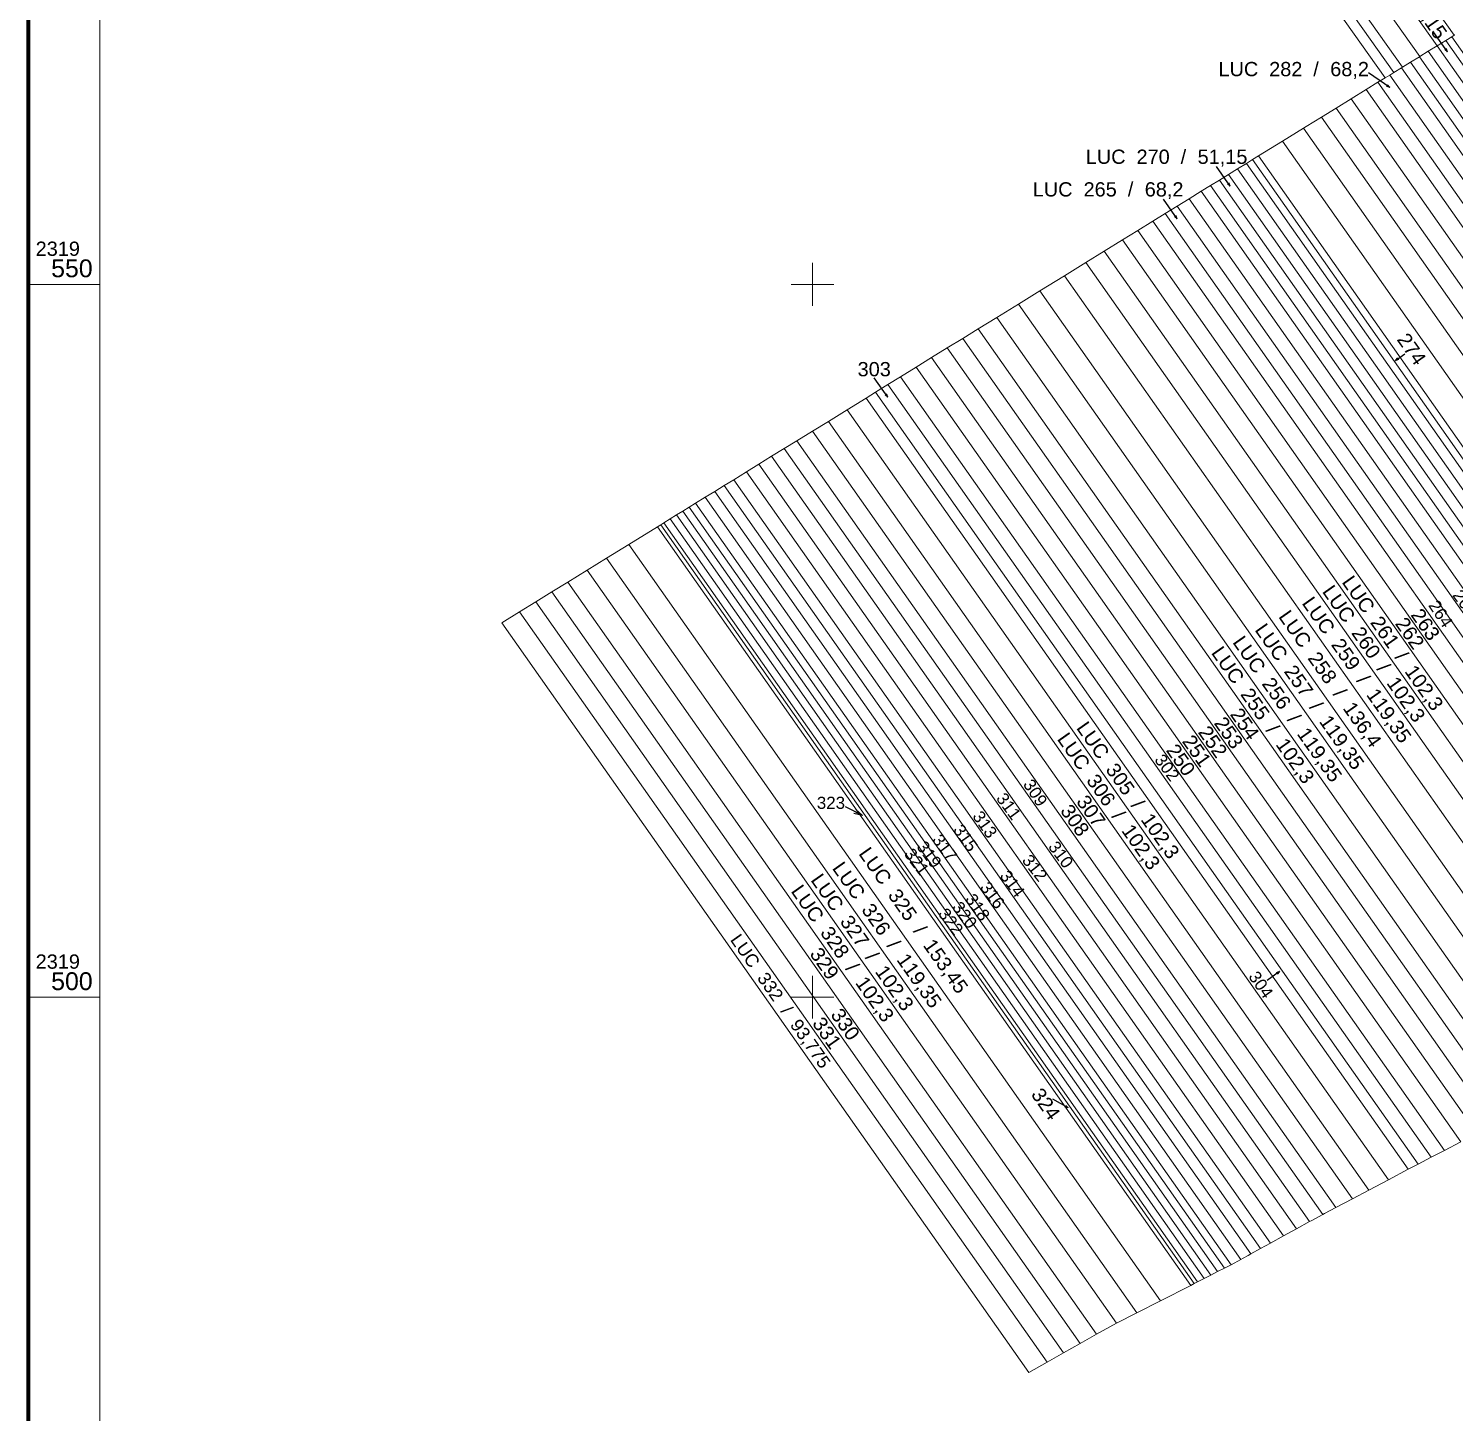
# Model space of a CAD drawing. Header units: metres. Extents: x 591680 to 592121, y 2319362 to 2319832.
# Drawn here: x 591695 to 591795, y 2319470.9 to 2319567.9 of the extents above; entities that cross this region are included whole.
import ezdxf
from ezdxf.enums import TextEntityAlignment as Align

# ---------------------------------------------------------------- set-up
doc = ezdxf.new("R2010")
doc.units = ezdxf.units.M
doc.header["$MEASUREMENT"] = 0
for name, color, linetype, lineweight in [('Level 10', 7, 'Continuous', 0), ('Level 13', 7, 'Continuous', 0), ('Level 2', 7, 'Continuous', 0), ('Level 4', 7, 'Continuous', 0), ('Level 6', 7, 'Continuous', 0), ('Level 63', 7, 'Continuous', 0)]:
    doc.layers.add(name, color=color, linetype=linetype, lineweight=lineweight)
doc.styles.get("Standard").update_dxf_attribs({"font": 'arial.ttf'})
doc.styles.add('Style-Arial', font='arial.ttf')
doc.dimstyles.get("Standard").update_dxf_attribs({"dimtxt": 0.18, "dimasz": 0.18, "dimexe": 0.18, "dimexo": 0.0625, "dimgap": 0.09, "dimtad": 0, "dimtih": 1, "dimtoh": 1, "dimdec": 4, "dimzin": 0, "dimdsep": 46, "dimtxsty": 'Standard', "dimcen": 0.09, "dimadec": 0, "dimazin": 0, "dimtfac": 1, "dimtdec": 4, "dimtofl": 0, "dimtmove": 0, "dimatfit": 3, "dimfxl": 1, "dimtolj": 1, "dimtzin": 0, "dimarcsym": 0})

# ---------------------------------------------------------------- blocks, each defined once
blk = doc.blocks.new('N_Th1_10')
at = {"layer": 'Level 13', "color": 3, "linetype": 'Continuous', "lineweight": 0}
blk.add_text('LUC', height=1, dxfattribs=at).set_placement((-1.93725, 0), align=Align.MIDDLE_RIGHT)
at = {"layer": 'Level 13', "color": 7, "linetype": 'Continuous', "lineweight": 0}
blk.add_text('/', height=1, dxfattribs=at).set_placement((1.93725, 0), align=Align.MIDDLE_LEFT)
at = {"layer": 'Level 2', "color": 1, "linetype": 'Continuous', "lineweight": 0}
blk.add_text('325', height=1, dxfattribs=at).set_placement((0, 0), align=Align.MIDDLE_CENTER)
at = {"layer": 'Level 4', "color": 1, "linetype": 'Continuous', "lineweight": 0}
blk.add_text('153,45', height=1, dxfattribs=at).set_placement((3.12605, 0), align=Align.MIDDLE_LEFT)
blk = doc.blocks.new('N_Th1_11')
at = {"layer": 'Level 13', "color": 3, "linetype": 'Continuous', "lineweight": 0}
blk.add_text('LUC', height=1, dxfattribs=at).set_placement((-1.9342, 0), align=Align.MIDDLE_RIGHT)
at = {"layer": 'Level 13', "color": 7, "linetype": 'Continuous', "lineweight": 0}
blk.add_text('/', height=1, dxfattribs=at).set_placement((1.9342, 0), align=Align.MIDDLE_LEFT)
at = {"layer": 'Level 2', "color": 1, "linetype": 'Continuous', "lineweight": 0}
blk.add_text('258', height=1, dxfattribs=at).set_placement((0, 0), align=Align.MIDDLE_CENTER)
at = {"layer": 'Level 4', "color": 1, "linetype": 'Continuous', "lineweight": 0}
blk.add_text('136,4', height=1, dxfattribs=at).set_placement((3.123, 0), align=Align.MIDDLE_LEFT)
blk = doc.blocks.new('N_Th1_23')
at = {"layer": 'Level 13', "color": 3, "linetype": 'Continuous', "lineweight": 0}
blk.add_text('LUC', height=1, dxfattribs=at).set_placement((-1.93345, 0), align=Align.MIDDLE_RIGHT)
at = {"layer": 'Level 13', "color": 7, "linetype": 'Continuous', "lineweight": 0}
blk.add_text('/', height=1, dxfattribs=at).set_placement((1.93345, 0), align=Align.MIDDLE_LEFT)
at = {"layer": 'Level 2', "color": 1, "linetype": 'Continuous', "lineweight": 0}
blk.add_text('326', height=1, dxfattribs=at).set_placement((0, 0), align=Align.MIDDLE_CENTER)
at = {"layer": 'Level 4', "color": 1, "linetype": 'Continuous', "lineweight": 0}
blk.add_text('119,35', height=1, dxfattribs=at).set_placement((3.12225, 0), align=Align.MIDDLE_LEFT)
blk = doc.blocks.new('N_Th1_25')
at = {"layer": 'Level 13', "color": 3, "linetype": 'Continuous', "lineweight": 0}
blk.add_text('LUC', height=1, dxfattribs=at).set_placement((-1.93345, 0), align=Align.MIDDLE_RIGHT)
at = {"layer": 'Level 13', "color": 7, "linetype": 'Continuous', "lineweight": 0}
blk.add_text('/', height=1, dxfattribs=at).set_placement((1.93345, 0), align=Align.MIDDLE_LEFT)
at = {"layer": 'Level 2', "color": 1, "linetype": 'Continuous', "lineweight": 0}
blk.add_text('256', height=1, dxfattribs=at).set_placement((0, 0), align=Align.MIDDLE_CENTER)
at = {"layer": 'Level 4', "color": 1, "linetype": 'Continuous', "lineweight": 0}
blk.add_text('119,35', height=1, dxfattribs=at).set_placement((3.12225, 0), align=Align.MIDDLE_LEFT)
blk = doc.blocks.new('N_Th1_26')
at = {"layer": 'Level 13', "color": 3, "linetype": 'Continuous', "lineweight": 0}
blk.add_text('LUC', height=1, dxfattribs=at).set_placement((-1.9342, 0), align=Align.MIDDLE_RIGHT)
at = {"layer": 'Level 13', "color": 7, "linetype": 'Continuous', "lineweight": 0}
blk.add_text('/', height=1, dxfattribs=at).set_placement((1.9342, 0), align=Align.MIDDLE_LEFT)
at = {"layer": 'Level 2', "color": 1, "linetype": 'Continuous', "lineweight": 0}
blk.add_text('259', height=1, dxfattribs=at).set_placement((0, 0), align=Align.MIDDLE_CENTER)
at = {"layer": 'Level 4', "color": 1, "linetype": 'Continuous', "lineweight": 0}
blk.add_text('119,35', height=1, dxfattribs=at).set_placement((3.123, 0), align=Align.MIDDLE_LEFT)
blk = doc.blocks.new('N_Th1_28')
at = {"layer": 'Level 13', "color": 3, "linetype": 'Continuous', "lineweight": 0}
blk.add_text('LUC', height=1, dxfattribs=at).set_placement((-1.9334, 0), align=Align.MIDDLE_RIGHT)
at = {"layer": 'Level 13', "color": 7, "linetype": 'Continuous', "lineweight": 0}
blk.add_text('/', height=1, dxfattribs=at).set_placement((1.9334, 0), align=Align.MIDDLE_LEFT)
at = {"layer": 'Level 2', "color": 1, "linetype": 'Continuous', "lineweight": 0}
blk.add_text('257', height=1, dxfattribs=at).set_placement((0, 0), align=Align.MIDDLE_CENTER)
at = {"layer": 'Level 4', "color": 1, "linetype": 'Continuous', "lineweight": 0}
blk.add_text('119,35', height=1, dxfattribs=at).set_placement((3.1223, 0), align=Align.MIDDLE_LEFT)
blk = doc.blocks.new('N_Th1_29')
at = {"layer": 'Level 13', "color": 3, "linetype": 'Continuous', "lineweight": 0}
blk.add_text('LUC', height=1, dxfattribs=at).set_placement((-1.83665, 0), align=Align.MIDDLE_RIGHT)
at = {"layer": 'Level 13', "color": 7, "linetype": 'Continuous', "lineweight": 0}
blk.add_text('/', height=1, dxfattribs=at).set_placement((1.83665, 0), align=Align.MIDDLE_LEFT)
at = {"layer": 'Level 2', "color": 1, "linetype": 'Continuous', "lineweight": 0}
blk.add_text('261', height=1, dxfattribs=at).set_placement((0, 0), align=Align.MIDDLE_CENTER)
at = {"layer": 'Level 4', "color": 1, "linetype": 'Continuous', "lineweight": 0}
blk.add_text('102,3', height=1, dxfattribs=at).set_placement((3.02555, 0), align=Align.MIDDLE_LEFT)
blk = doc.blocks.new('N_Th1_34')
at = {"layer": 'Level 13', "color": 3, "linetype": 'Continuous', "lineweight": 0}
blk.add_text('LUC', height=1, dxfattribs=at).set_placement((-1.93725, 0), align=Align.MIDDLE_RIGHT)
at = {"layer": 'Level 13', "color": 7, "linetype": 'Continuous', "lineweight": 0}
blk.add_text('/', height=1, dxfattribs=at).set_placement((1.93725, 0), align=Align.MIDDLE_LEFT)
at = {"layer": 'Level 2', "color": 1, "linetype": 'Continuous', "lineweight": 0}
blk.add_text('255', height=1, dxfattribs=at).set_placement((0, 0), align=Align.MIDDLE_CENTER)
at = {"layer": 'Level 4', "color": 1, "linetype": 'Continuous', "lineweight": 0}
blk.add_text('102,3', height=1, dxfattribs=at).set_placement((3.12605, 0), align=Align.MIDDLE_LEFT)
blk = doc.blocks.new('N_Th1_36')
at = {"layer": 'Level 13', "color": 3, "linetype": 'Continuous', "lineweight": 0}
blk.add_text('LUC', height=1, dxfattribs=at).set_placement((-1.9342, 0), align=Align.MIDDLE_RIGHT)
at = {"layer": 'Level 13', "color": 7, "linetype": 'Continuous', "lineweight": 0}
blk.add_text('/', height=1, dxfattribs=at).set_placement((1.9342, 0), align=Align.MIDDLE_LEFT)
at = {"layer": 'Level 2', "color": 1, "linetype": 'Continuous', "lineweight": 0}
blk.add_text('328', height=1, dxfattribs=at).set_placement((0, 0), align=Align.MIDDLE_CENTER)
at = {"layer": 'Level 4', "color": 1, "linetype": 'Continuous', "lineweight": 0}
blk.add_text('102,3', height=1, dxfattribs=at).set_placement((3.123, 0), align=Align.MIDDLE_LEFT)
blk = doc.blocks.new('N_Th1_38')
at = {"layer": 'Level 13', "color": 3, "linetype": 'Continuous', "lineweight": 0}
blk.add_text('LUC', height=1, dxfattribs=at).set_placement((-1.93725, 0), align=Align.MIDDLE_RIGHT)
at = {"layer": 'Level 13', "color": 7, "linetype": 'Continuous', "lineweight": 0}
blk.add_text('/', height=1, dxfattribs=at).set_placement((1.93725, 0), align=Align.MIDDLE_LEFT)
at = {"layer": 'Level 2', "color": 1, "linetype": 'Continuous', "lineweight": 0}
blk.add_text('305', height=1, dxfattribs=at).set_placement((0, 0), align=Align.MIDDLE_CENTER)
at = {"layer": 'Level 4', "color": 1, "linetype": 'Continuous', "lineweight": 0}
blk.add_text('102,3', height=1, dxfattribs=at).set_placement((3.12615, 0), align=Align.MIDDLE_LEFT)
blk = doc.blocks.new('N_Th1_43')
at = {"layer": 'Level 13', "color": 3, "linetype": 'Continuous', "lineweight": 0}
blk.add_text('LUC', height=1, dxfattribs=at).set_placement((-1.9315, 0), align=Align.MIDDLE_RIGHT)
at = {"layer": 'Level 13', "color": 7, "linetype": 'Continuous', "lineweight": 0}
blk.add_text('/', height=1, dxfattribs=at).set_placement((1.9315, 0), align=Align.MIDDLE_LEFT)
at = {"layer": 'Level 2', "color": 1, "linetype": 'Continuous', "lineweight": 0}
blk.add_text('260', height=1, dxfattribs=at).set_placement((0, 0), align=Align.MIDDLE_CENTER)
at = {"layer": 'Level 4', "color": 1, "linetype": 'Continuous', "lineweight": 0}
blk.add_text('102,3', height=1, dxfattribs=at).set_placement((3.1203, 0), align=Align.MIDDLE_LEFT)
blk = doc.blocks.new('N_Th1_45')
at = {"layer": 'Level 13', "color": 3, "linetype": 'Continuous', "lineweight": 0}
blk.add_text('LUC', height=1, dxfattribs=at).set_placement((-1.93345, 0), align=Align.MIDDLE_RIGHT)
at = {"layer": 'Level 13', "color": 7, "linetype": 'Continuous', "lineweight": 0}
blk.add_text('/', height=1, dxfattribs=at).set_placement((1.93345, 0), align=Align.MIDDLE_LEFT)
at = {"layer": 'Level 2', "color": 1, "linetype": 'Continuous', "lineweight": 0}
blk.add_text('306', height=1, dxfattribs=at).set_placement((0, 0), align=Align.MIDDLE_CENTER)
at = {"layer": 'Level 4', "color": 1, "linetype": 'Continuous', "lineweight": 0}
blk.add_text('102,3', height=1, dxfattribs=at).set_placement((3.12225, 0), align=Align.MIDDLE_LEFT)
blk = doc.blocks.new('N_Th1_46')
at = {"layer": 'Level 13', "color": 3, "linetype": 'Continuous', "lineweight": 0}
blk.add_text('LUC', height=1, dxfattribs=at).set_placement((-1.93345, 0), align=Align.MIDDLE_RIGHT)
at = {"layer": 'Level 13', "color": 7, "linetype": 'Continuous', "lineweight": 0}
blk.add_text('/', height=1, dxfattribs=at).set_placement((1.93345, 0), align=Align.MIDDLE_LEFT)
at = {"layer": 'Level 2', "color": 1, "linetype": 'Continuous', "lineweight": 0}
blk.add_text('327', height=1, dxfattribs=at).set_placement((0, 0), align=Align.MIDDLE_CENTER)
at = {"layer": 'Level 4', "color": 1, "linetype": 'Continuous', "lineweight": 0}
blk.add_text('102,3', height=1, dxfattribs=at).set_placement((3.12235, 0), align=Align.MIDDLE_LEFT)
blk = doc.blocks.new('N_TNho_1')
at = {"layer": 'Level 2', "color": 1, "linetype": 'Continuous', "lineweight": 0}
blk.add_text('331', height=1, dxfattribs=at).set_placement((0, 0), align=Align.MIDDLE_CENTER)
blk = doc.blocks.new('N_TNho_3')
at = {"layer": 'Level 2', "color": 1, "linetype": 'Continuous', "lineweight": 0}
blk.add_text('330', height=1, dxfattribs=at).set_placement((0, 0), align=Align.MIDDLE_CENTER)
blk = doc.blocks.new('N_TNho_5')
at = {"layer": 'Level 2', "color": 1, "linetype": 'Continuous', "lineweight": 0}
blk.add_text('329', height=1, dxfattribs=at).set_placement((0, 0), align=Align.MIDDLE_CENTER)
blk = doc.blocks.new('N_TNho_11')
at = {"layer": 'Level 2', "color": 1, "linetype": 'Continuous', "lineweight": 0}
blk.add_text('308', height=1, dxfattribs=at).set_placement((0, 0), align=Align.MIDDLE_CENTER)
blk = doc.blocks.new('N_TNho_13')
at = {"layer": 'Level 2', "color": 1, "linetype": 'Continuous', "lineweight": 0}
blk.add_text('263', height=1, dxfattribs=at).set_placement((0, 0), align=Align.MIDDLE_CENTER)
blk = doc.blocks.new('N_TNho_14')
at = {"layer": 'Level 2', "color": 1, "linetype": 'Continuous', "lineweight": 0}
blk.add_text('254', height=1, dxfattribs=at).set_placement((0, 0), align=Align.MIDDLE_CENTER)
blk = doc.blocks.new('N_TNho_17')
at = {"layer": 'Level 2', "color": 1, "linetype": 'Continuous', "lineweight": 0}
blk.add_text('307', height=1, dxfattribs=at).set_placement((0, 0), align=Align.MIDDLE_CENTER)
blk = doc.blocks.new('N_TNho_18')
at = {"layer": 'Level 2', "color": 1, "linetype": 'Continuous', "lineweight": 0}
blk.add_text('262', height=1, dxfattribs=at).set_placement((0, 0), align=Align.MIDDLE_CENTER)
blk = doc.blocks.new('N_TNho_19')
at = {"layer": 'Level 2', "color": 1, "linetype": 'Continuous', "lineweight": 0}
blk.add_text('253', height=1, dxfattribs=at).set_placement((0, 0), align=Align.MIDDLE_CENTER)
blk = doc.blocks.new('N_TNho_21')
at = {"layer": 'Level 2', "color": 1, "linetype": 'Continuous', "lineweight": 0}
blk.add_text('251', height=1, dxfattribs=at).set_placement((0, 0), align=Align.MIDDLE_CENTER)
blk = doc.blocks.new('N_TNho_23')
at = {"layer": 'Level 2', "color": 1, "linetype": 'Continuous', "lineweight": 0}
blk.add_text('250', height=1, dxfattribs=at).set_placement((0, 0), align=Align.MIDDLE_CENTER)
blk = doc.blocks.new('N_TNho_25')
at = {"layer": 'Level 2', "color": 1, "linetype": 'Continuous', "lineweight": 0}
blk.add_text('252', height=1, dxfattribs=at).set_placement((0, 0), align=Align.MIDDLE_CENTER)
blk = doc.blocks.new('TerminatorOpen_0.5')
at = {"color": 0, "linetype": 'ByBlock', "lineweight": -2}
for q in [(-1, 0.25), (-1, 0), (-1, -0.25)]:
    blk.add_line((0, 0), q, dxfattribs=at)
blk = doc.blocks.new('N_TNho_41')
at = {"layer": 'Level 2', "color": 2, "linetype": 'Continuous', "lineweight": 140}
blk.add_text('264', height=0.85, dxfattribs=at).set_placement((0, 0), align=Align.MIDDLE_CENTER)
blk = doc.blocks.new('N_TNho_43')
at = {"layer": 'Level 2', "color": 2, "linetype": 'Continuous', "lineweight": 140}
blk.add_text('266', height=0.85, dxfattribs=at).set_placement((0, 0), align=Align.MIDDLE_CENTER)
blk = doc.blocks.new('N_TNho_49')
at = {"layer": 'Level 2', "color": 1, "linetype": 'Continuous', "lineweight": 70}
blk.add_text('303', height=1, dxfattribs=at).set_placement((0, 0), align=Align.MIDDLE_CENTER)
blk = doc.blocks.new('N_TNho_51')
at = {"layer": 'Level 2', "color": 2, "linetype": 'Continuous', "lineweight": 140}
blk.add_text('302', height=0.85, dxfattribs=at).set_placement((0, 0), align=Align.MIDDLE_CENTER)
blk = doc.blocks.new('N_TNho_55')
at = {"layer": 'Level 2', "color": 2, "linetype": 'Continuous', "lineweight": 140}
blk.add_text('313', height=0.85, dxfattribs=at).set_placement((0, 0), align=Align.MIDDLE_CENTER)
blk = doc.blocks.new('N_TNho_57')
at = {"layer": 'Level 2', "color": 2, "linetype": 'Continuous', "lineweight": 140}
blk.add_text('312', height=0.85, dxfattribs=at).set_placement((0, 0), align=Align.MIDDLE_CENTER)
blk = doc.blocks.new('N_TNho_58')
at = {"layer": 'Level 2', "color": 2, "linetype": 'Continuous', "lineweight": 140}
blk.add_text('309', height=0.85, dxfattribs=at).set_placement((0, 0), align=Align.MIDDLE_CENTER)
blk = doc.blocks.new('N_TNho_60')
at = {"layer": 'Level 2', "color": 2, "linetype": 'Continuous', "lineweight": 140}
blk.add_text('311', height=0.85, dxfattribs=at).set_placement((0, 0), align=Align.MIDDLE_CENTER)
blk = doc.blocks.new('N_TNho_61')
at = {"layer": 'Level 2', "color": 2, "linetype": 'Continuous', "lineweight": 140}
blk.add_text('310', height=0.85, dxfattribs=at).set_placement((0, 0), align=Align.MIDDLE_CENTER)
blk = doc.blocks.new('N_Th1_59')
at = {"layer": 'Level 13', "color": 3, "linetype": 'Continuous', "lineweight": 0}
blk.add_text('LUC', height=1, dxfattribs=at).set_placement((-1.9281, 0), align=Align.MIDDLE_RIGHT)
at = {"layer": 'Level 13', "color": 7, "linetype": 'Continuous', "lineweight": 0}
blk.add_text('/', height=1, dxfattribs=at).set_placement((1.9281, 0), align=Align.MIDDLE_LEFT)
at = {"layer": 'Level 2', "color": 1, "linetype": 'Continuous', "lineweight": 70}
blk.add_text('282', height=1, dxfattribs=at).set_placement((0, 0), align=Align.MIDDLE_CENTER)
at = {"layer": 'Level 4', "color": 1, "linetype": 'Continuous', "lineweight": 0}
blk.add_text('68,2', height=1, dxfattribs=at).set_placement((3.1169, 0), align=Align.MIDDLE_LEFT)
blk = doc.blocks.new('N_TNho_69')
at = {"layer": 'Level 2', "color": 2, "linetype": 'Continuous', "lineweight": 140}
blk.add_text('314', height=0.85, dxfattribs=at).set_placement((0, 0), align=Align.MIDDLE_CENTER)
blk = doc.blocks.new('N_TNho_74')
at = {"layer": 'Level 2', "color": 2, "linetype": 'Continuous', "lineweight": 140}
blk.add_text('315', height=0.85, dxfattribs=at).set_placement((0, 0), align=Align.MIDDLE_CENTER)
blk = doc.blocks.new('N_TNho_75')
at = {"layer": 'Level 2', "color": 1, "linetype": 'Continuous', "lineweight": 106}
blk.add_text('304', height=0.85, dxfattribs=at).set_placement((0, 0), align=Align.MIDDLE_CENTER)
blk = doc.blocks.new('N_TNho_78')
at = {"layer": 'Level 2', "color": 2, "linetype": 'Continuous', "lineweight": 140}
blk.add_text('317', height=0.85, dxfattribs=at).set_placement((0, 0), align=Align.MIDDLE_CENTER)
blk = doc.blocks.new('N_TNho_79')
at = {"layer": 'Level 2', "color": 2, "linetype": 'Continuous', "lineweight": 140}
blk.add_text('316', height=0.85, dxfattribs=at).set_placement((0, 0), align=Align.MIDDLE_CENTER)
blk = doc.blocks.new('N_TNho_95')
at = {"layer": 'Level 2', "color": 2, "linetype": 'Continuous', "lineweight": 140}
blk.add_text('322', height=0.85, dxfattribs=at).set_placement((0, 0), align=Align.MIDDLE_CENTER)
blk = doc.blocks.new('N_TNho_102')
at = {"layer": 'Level 2', "color": 2, "linetype": 'Continuous', "lineweight": 140}
blk.add_text('318', height=0.85, dxfattribs=at).set_placement((0, 0), align=Align.MIDDLE_CENTER)
blk = doc.blocks.new('N_TNho_104')
at = {"layer": 'Level 2', "color": 2, "linetype": 'Continuous', "lineweight": 140}
blk.add_text('319', height=0.85, dxfattribs=at).set_placement((0, 0), align=Align.MIDDLE_CENTER)
blk = doc.blocks.new('N_TNho_105')
at = {"layer": 'Level 2', "color": 2, "linetype": 'Continuous', "lineweight": 140}
blk.add_text('320', height=0.85, dxfattribs=at).set_placement((0, 0), align=Align.MIDDLE_CENTER)
blk = doc.blocks.new('N_TNho_108')
at = {"layer": 'Level 2', "color": 2, "linetype": 'Continuous', "lineweight": 140}
blk.add_text('321', height=0.85, dxfattribs=at).set_placement((0, 0), align=Align.MIDDLE_CENTER)
blk = doc.blocks.new('N_TNho_111')
at = {"layer": 'Level 2', "color": 1, "linetype": 'Continuous', "lineweight": 106}
blk.add_text('274', height=1, dxfattribs=at).set_placement((0, 0), align=Align.MIDDLE_CENTER)
blk = doc.blocks.new('N_TNho_124')
at = {"layer": 'Level 2', "color": 2, "linetype": 'Continuous', "lineweight": 140}
blk.add_text('323', height=0.85, dxfattribs=at).set_placement((0, 0), align=Align.MIDDLE_CENTER)
blk = doc.blocks.new('N_TNho_125')
at = {"layer": 'Level 2', "color": 1, "linetype": 'Continuous', "lineweight": 106}
blk.add_text('324', height=1, dxfattribs=at).set_placement((0, 0), align=Align.MIDDLE_CENTER)
blk = doc.blocks.new('N_Th1_64')
at = {"layer": 'Level 13', "color": 3, "linetype": 'Continuous', "lineweight": 0}
blk.add_text('LUC', height=1, dxfattribs=at).set_placement((-1.93725, 0), align=Align.MIDDLE_RIGHT)
at = {"layer": 'Level 13', "color": 7, "linetype": 'Continuous', "lineweight": 0}
blk.add_text('/', height=1, dxfattribs=at).set_placement((1.93725, 0), align=Align.MIDDLE_LEFT)
at = {"layer": 'Level 2', "color": 1, "linetype": 'Continuous', "lineweight": 70}
blk.add_text('265', height=1, dxfattribs=at).set_placement((0, 0), align=Align.MIDDLE_CENTER)
at = {"layer": 'Level 4', "color": 1, "linetype": 'Continuous', "lineweight": 0}
blk.add_text('68,2', height=1, dxfattribs=at).set_placement((3.12605, 0), align=Align.MIDDLE_LEFT)
blk = doc.blocks.new('N_Th1_92')
at = {"layer": 'Level 13', "color": 3, "linetype": 'Continuous', "lineweight": 0}
blk.add_text('LUC', height=1, dxfattribs=at).set_placement((-1.93725, 0), align=Align.MIDDLE_RIGHT)
at = {"layer": 'Level 13', "color": 7, "linetype": 'Continuous', "lineweight": 0}
blk.add_text('/', height=1, dxfattribs=at).set_placement((1.93725, 0), align=Align.MIDDLE_LEFT)
at = {"layer": 'Level 2', "color": 1, "linetype": 'Continuous', "lineweight": 70}
blk.add_text('245', height=1, dxfattribs=at).set_placement((0, 0), align=Align.MIDDLE_CENTER)
at = {"layer": 'Level 4', "color": 1, "linetype": 'Continuous', "lineweight": 0}
blk.add_text('51,15', height=1, dxfattribs=at).set_placement((3.12605, 0), align=Align.MIDDLE_LEFT)
blk = doc.blocks.new('N_Th1_93')
at = {"layer": 'Level 13', "color": 3, "linetype": 'Continuous', "lineweight": 0}
blk.add_text('LUC', height=1, dxfattribs=at).set_placement((-1.93155, 0), align=Align.MIDDLE_RIGHT)
at = {"layer": 'Level 13', "color": 7, "linetype": 'Continuous', "lineweight": 0}
blk.add_text('/', height=1, dxfattribs=at).set_placement((1.93155, 0), align=Align.MIDDLE_LEFT)
at = {"layer": 'Level 2', "color": 1, "linetype": 'Continuous', "lineweight": 70}
blk.add_text('270', height=1, dxfattribs=at).set_placement((0, 0), align=Align.MIDDLE_CENTER)
at = {"layer": 'Level 4', "color": 1, "linetype": 'Continuous', "lineweight": 0}
blk.add_text('51,15', height=1, dxfattribs=at).set_placement((3.12035, 0), align=Align.MIDDLE_LEFT)
blk = doc.blocks.new('N_Th1_94')
at = {"layer": 'Level 13', "color": 3, "linetype": 'Continuous', "lineweight": 0}
blk.add_text('LUC', height=0.9, dxfattribs=at).set_placement((-1.8153, 0), align=Align.MIDDLE_RIGHT)
at = {"layer": 'Level 13', "color": 7, "linetype": 'Continuous', "lineweight": 0}
blk.add_text('/', height=0.9, dxfattribs=at).set_placement((1.8153, 0), align=Align.MIDDLE_LEFT)
at = {"layer": 'Level 2', "color": 1, "linetype": 'Continuous', "lineweight": 0}
blk.add_text('332', height=0.9, dxfattribs=at).set_placement((0, 0), align=Align.MIDDLE_CENTER)
at = {"layer": 'Level 4', "color": 1, "linetype": 'Continuous', "lineweight": 0}
blk.add_text('93,775', height=0.9, dxfattribs=at).set_placement((2.9652, 0), align=Align.MIDDLE_LEFT)

msp = doc.modelspace()

# ---------------------------------------------------------------- linework, layer by layer
at = {"layer": 'Level 10', "color": 7, "linetype": 'Continuous', "lineweight": 0, "flags": 128}
for points in [[(591714.402019, 2319681.022842), (591795.010154, 2319567.475429)], [(591713.436614, 2319679.935909), (591793.803247, 2319566.730954), (591834.231668, 2319509.230834)], [(591712.468285, 2319678.845686), (591792.591672, 2319565.981107)], [(591711.010263, 2319677.204125), (591710.522767, 2319676.655262), (591790.157293, 2319564.479309)], [(591711.010263, 2319677.204125), (591790.768093, 2319564.854481)], [(591711.497004, 2319677.752137), (591791.377222, 2319565.230094)], [(591728.20408, 2319526.266404), (591729.447525, 2319527.033417), (591730.578137, 2319527.728509), (591731.707152, 2319528.424206), (591732.83466, 2319529.120272), (591734.187171, 2319529.953347), (591735.536039, 2319530.786462), (591737.106908, 2319531.755555), (591739.120523, 2319532.999412), (591739.344334, 2319533.13675), (591739.567707, 2319533.274573), (591740.013566, 2319533.551032), (591740.459842, 2319533.826315), (591740.90584, 2319534.101427), (591741.351538, 2319534.376354), (591741.796938, 2319534.651097), (591742.46461, 2319535.062947), (591743.131895, 2319535.474559), (591743.798958, 2319535.885725), (591744.466263, 2319536.295668), (591745.353999, 2319536.843817), (591746.240127, 2319537.392853), (591747.127239, 2319537.939069), (591748.013495, 2319538.484754), (591748.898093, 2319539.031003), (591750.003922, 2319539.711043), (591751.107758, 2319540.391056), (591752.428332, 2319541.209024), (591753.748929, 2319542.022784), (591754.407806, 2319542.430054), (591755.286506, 2319542.970972), (591756.163098, 2319543.512798), (591757.258123, 2319544.188259), (591758.351562, 2319544.862742), (591759.443449, 2319545.536268), (591760.533811, 2319546.208852), (591761.622512, 2319546.880413), (591762.92512, 2319547.683921), (591764.440358, 2319548.615221), (591765.948375, 2319549.546301), (591767.667382, 2319550.609164), (591769.169351, 2319551.535646), (591770.45482, 2319552.327673), (591771.737105, 2319553.119554), (591772.804534, 2319553.777245), (591773.87019, 2319554.434168), (591774.720748, 2319554.960001), (591775.570815, 2319555.48436), (591776.419825, 2319556.008069), (591777.267744, 2319556.531103), (591777.902978, 2319556.922945), (591778.537655, 2319557.314442), (591779.17174, 2319557.705575), (591779.805228, 2319558.096339), (591780.438122, 2319558.486737), (591780.859984, 2319558.746419), (591781.281609, 2319559.005923), (591782.964083, 2319560.044432), (591784.432917, 2319560.950908), (591784.623116, 2319561.067972), (591785.690458, 2319561.724897), (591786.736748, 2319562.368768), (591787.781156, 2319563.01217), (591788.821515, 2319563.657995), (591789.654603, 2319564.171209), (591790.157293, 2319564.479309), (591790.487959, 2319564.681975), (591790.768093, 2319564.854481), (591791.319188, 2319565.193844), (591791.377222, 2319565.230094), (591791.939253, 2319565.581158), (591792.562436, 2319565.962949), (591792.591672, 2319565.981107), (591793.182478, 2319566.348035), (591793.803247, 2319566.730954), (591794.423466, 2319567.113533), (591794.839104, 2319567.369918), (591795.010154, 2319567.475429), (591795.043151, 2319567.495783)], [(591794.423466, 2319567.113533), (591834.885297, 2319509.565897)], [(591794.839104, 2319567.369918), (591835.32269, 2319509.786345)], [(591793.182478, 2319566.348035), (591833.573644, 2319508.900902)], [(591791.319188, 2319565.193844), (591831.600522, 2319507.902923)], [(591791.939253, 2319565.581158), (591832.257872, 2319508.237207)], [(591792.562436, 2319565.962949), (591832.916562, 2319508.568496)], [(591789.654603, 2319564.171209), (591829.843504, 2319507.011752)], [(591790.487959, 2319564.681975), (591830.722295, 2319507.457896)], [(591788.821515, 2319563.657995), (591828.957766, 2319506.573421)], [(591786.736748, 2319562.368768), (591826.752132, 2319505.456099)], [(591787.781156, 2319563.01217), (591827.859233, 2319506.010336)], [(591785.690458, 2319561.724897), (591825.646624, 2319504.896451)], [(591784.432917, 2319560.950908), (591824.319346, 2319504.221647)], [(591782.964083, 2319560.044432), (591822.760867, 2319503.442672)], [(591779.805228, 2319558.096339), (591819.419466, 2319501.754207)], [(591780.438122, 2319558.486737), (591820.092957, 2319502.086865)], [(591780.859984, 2319558.746419), (591820.537281, 2319502.314601)], [(591781.281609, 2319559.005923), (591820.984736, 2319502.537368)], [(591778.537655, 2319557.314442), (591818.079258, 2319501.075618)], [(591779.17174, 2319557.705575), (591818.7524, 2319501.4112)], [(591777.267744, 2319556.531103), (591816.737872, 2319500.393936)], [(591777.902978, 2319556.922945), (591817.408313, 2319500.735704)], [(591775.570815, 2319555.48436), (591814.940395, 2319499.490198)], [(591776.419825, 2319556.008069), (591815.838412, 2319499.944206)], [(591773.87019, 2319554.434168), (591813.140742, 2319498.580851)], [(591774.720748, 2319554.960001), (591814.041379, 2319499.035458)], [(591771.737105, 2319553.119554), (591810.89, 2319497.44)], [(591772.804534, 2319553.777245), (591812.014396, 2319498.010245)], [(591770.45482, 2319552.327673), (591809.528986, 2319496.75367)], [(591769.169351, 2319551.535646), (591808.177281, 2319496.055848)], [(591767.667382, 2319550.609164), (591806.59747, 2319495.240079)], [(591765.948375, 2319549.546301), (591804.78894, 2319494.304541)], [(591764.440358, 2319548.615221), (591803.192418, 2319493.499341)], [(591762.92512, 2319547.683921), (591801.511474, 2319492.803719)], [(591760.533811, 2319546.208852), (591798.904096, 2319491.635958)], [(591761.622512, 2319546.880413), (591800.065819, 2319492.203662)], [(591759.443449, 2319545.536268), (591797.759294, 2319491.040802)], [(591757.258123, 2319544.188259), (591795.464518, 2319489.848461)], [(591758.351562, 2319544.862742), (591796.61392, 2319490.44335)], [(591756.163098, 2319543.512798), (591794.315706, 2319489.249499)], [(591754.407806, 2319542.430054), (591792.472015, 2319488.292482)], [(591755.286506, 2319542.970972), (591793.394917, 2319488.770533)], [(591752.428332, 2319541.209024), (591790.400681, 2319487.202101)], [(591753.748929, 2319542.022784), (591791.780469, 2319487.931676)], [(591751.107758, 2319540.391056), (591789.021657, 2319486.467265)], [(591750.003922, 2319539.711043), (591787.86862, 2319485.85723)], [(591748.013495, 2319538.484754), (591785.790454, 2319484.755728)], [(591748.898093, 2319539.031003), (591786.715525, 2319485.244416)], [(591746.240127, 2319537.392853), (591783.94991, 2319483.759371)], [(591747.127239, 2319537.939069), (591784.8644, 2319484.266646)], [(591744.466263, 2319536.295668), (591782.115086, 2319482.748888)], [(591745.353999, 2319536.843817), (591783.032852, 2319483.254325)], [(591742.46461, 2319535.062947), (591780.045064, 2319481.613404)], [(591743.131895, 2319535.474559), (591780.733237, 2319481.995308)], [(591743.798958, 2319535.885725), (591781.424012, 2319482.37275)], [(591740.90584, 2319534.101427), (591778.413444, 2319480.755497)], [(591741.351538, 2319534.376354), (591778.885597, 2319480.992798)], [(591741.796938, 2319534.651097), (591779.353843, 2319481.235049)], [(591739.344334, 2319533.13675), (591776.768368, 2319479.90968)], [(591739.567707, 2319533.274573), (591777.003606, 2319480.030628)], [(591740.013566, 2319533.551032), (591777.47385, 2319480.272404)], [(591740.459842, 2319533.826315), (591777.943794, 2319480.514026)], [(591739.120523, 2319532.999412), (591776.533059, 2319479.788695)], [(591737.106908, 2319531.755555), (591774.407274, 2319478.704373)], [(591735.536039, 2319530.786462), (591772.751985, 2319477.855349)], [(591732.83466, 2319529.120272), (591769.920346, 2319476.374424)], [(591734.187171, 2319529.953347), (591771.328918, 2319477.127765)], [(591731.707152, 2319528.424206), (591768.763061, 2319475.720707)], [(591730.578137, 2319527.728509), (591767.606516, 2319475.064167)], [(591728.20408, 2319526.266404), (591765.173472, 2319473.685957)], [(591729.447525, 2319527.033417), (591766.447816, 2319474.409024)], [(591765.173472, 2319473.685957), (591766.447816, 2319474.409024), (591767.606516, 2319475.064167), (591768.763061, 2319475.720707), (591769.920346, 2319476.374424), (591771.328918, 2319477.127765), (591772.751985, 2319477.855349), (591774.407274, 2319478.704373), (591776.533059, 2319479.788695), (591776.768368, 2319479.90968), (591777.003606, 2319480.030628), (591777.47385, 2319480.272404), (591777.943794, 2319480.514026), (591778.413444, 2319480.755497), (591778.885597, 2319480.992798), (591779.353843, 2319481.235049), (591780.045064, 2319481.613404), (591780.207532, 2319481.701702), (591780.551618, 2319481.892654), (591780.733237, 2319481.995308), (591781.424012, 2319482.37275), (591782.115086, 2319482.748888), (591783.032852, 2319483.254325), (591783.94991, 2319483.759371), (591784.8644, 2319484.266646), (591784.98, 2319484.32), (591785.790454, 2319484.755728), (591785.91, 2319484.82), (591786.715525, 2319485.244416), (591787.86862, 2319485.85723), (591789.021657, 2319486.467265), (591790.400681, 2319487.202101), (591791.780469, 2319487.931676), (591792.472015, 2319488.292482), (591793.394917, 2319488.770533), (591794.315706, 2319489.249499), (591795.464518, 2319489.848461)]]:
    msp.add_lwpolyline(points, dxfattribs=at)
at = {"layer": 'Level 63', "color": 7, "linetype": 'Continuous', "lineweight": 0}
for p, q in [((591750, 2319551.5), (591750, 2319548.5)), ((591695, 2319550), (591700, 2319550)), ((591748.5, 2319550), (591751.5, 2319550)), ((591750, 2319501.5), (591750, 2319498.5)), ((591695, 2319500), (591700, 2319500)), ((591748.5, 2319500), (591751.5, 2319500))]:
    msp.add_line(p, q, dxfattribs=at)
at = {"layer": 'Level 63', "color": 7, "linetype": 'Continuous', "lineweight": 140, "flags": 128}
msp.add_lwpolyline([(591695, 2319805), (592055, 2319805), (592055, 2319445), (591695, 2319445), (591695, 2319805)], close=True, dxfattribs=at)
at = {"layer": 'Level 63', "color": 7, "linetype": 'Continuous', "lineweight": 0, "flags": 128}
msp.add_lwpolyline([(591700, 2319800), (592050, 2319800), (592050, 2319450), (591700, 2319450), (591700, 2319800)], close=True, dxfattribs=at)

# ---------------------------------------------------------------- block references
at = {"layer": 'Level 2', "color": 1, "linetype": 'Continuous', "lineweight": 70, "rotation": 304.788395}
msp.add_blockref('N_Th1_92', (591790.391658, 2319572.80704), dxfattribs=at)
at = {"layer": 'Level 2', "color": 1, "linetype": 'Continuous', "lineweight": 70}
for name, p in [('N_Th1_59', (591783.192553, 2319565.09958)), ('N_Th1_93', (591773.887295, 2319558.951111)), ('N_Th1_64', (591770.172695, 2319556.663284)), ('N_TNho_49', (591754.322932, 2319544.052094))]:
    msp.add_blockref(name, p, dxfattribs=at)
at = {"layer": 'Level 2', "color": 1, "linetype": 'Continuous', "lineweight": 106, "rotation": 305.111111}
for name, p in [('N_TNho_111', (591792.025429, 2319545.463948)), ('N_TNho_75', (591781.454546, 2319500.879289)), ('N_TNho_125', (591766.361887, 2319492.51621))]:
    msp.add_blockref(name, p, dxfattribs=at)
at = {"layer": 'Level 2', "color": 1, "linetype": 'Continuous', "lineweight": 0}
for name, p, rotation in [('N_Th1_29', (591790.15652, 2319525.615876), 305.114221), ('N_Th1_26', (591787.413225, 2319524.056593), 305.111111), ('N_Th1_43', (591788.834564, 2319524.876565), 305.111111), ('N_Th1_11', (591785.767635, 2319523.111845), 305.111111), ('N_TNho_13', (591792.994362, 2319526.148151), 305.111111), ('N_Th1_28', (591784.105425, 2319522.184135), 305.111111), ('N_TNho_18', (591791.898345, 2319525.534376), 305.111111), ('N_Th1_25', (591782.550723, 2319521.314209), 305.111112), ('N_Th1_34', (591781.052527, 2319520.573775), 305.111111), ('N_TNho_14', (591780.321907, 2319519.174837), 305.111111), ('N_Th1_38', (591771.590482, 2319515.301281), 305.111111), ('N_TNho_25', (591778.077585, 2319517.92026), 305.111111), ('N_TNho_19', (591779.195898, 2319518.554644), 305.111111), ('N_Th1_45', (591770.239322, 2319514.528902), 305.11111), ('N_TNho_21', (591776.958209, 2319517.284247), 305.111111), ('N_TNho_23', (591775.836028, 2319516.649026), 305.111111), ('N_TNho_17', (591769.535396, 2319513.057001), 305.111111), ('N_TNho_11', (591768.406287, 2319512.411504), 305.111111), ('N_Th1_10', (591756.317345, 2319506.487012), 305.111111), ('N_Th1_23', (591754.463921, 2319505.467555), 305.11111), ('N_Th1_46', (591752.955782, 2319504.635104), 305.111111), ('N_Th1_36', (591751.568619, 2319503.853885), 305.111111), ('N_Th1_94', (591747.041989, 2319500.74158), 305.111111), ('N_TNho_5', (591750.836495, 2319502.366964), 305.111111), ('N_TNho_3', (591752.301957, 2319498.104349), 305.11111), ('N_TNho_1', (591751.009647, 2319497.495479), 305.111111)]:
    msp.add_blockref(name, p, dxfattribs=dict(at, rotation=rotation))
at = {"layer": 'Level 2', "color": 2, "linetype": 'Continuous', "lineweight": 140}
for name, p, rotation in [('N_TNho_43', (591795.769796, 2319527.646174), 306.496798), ('N_TNho_41', (591794.062766, 2319526.893284), 303.426159), ('N_TNho_51', (591774.869857, 2319516.105063), 306.855586), ('N_TNho_58', (591765.62663, 2319514.346285), 303.507263), ('N_TNho_60', (591763.762061, 2319513.39374), 306.271044), ('N_TNho_55', (591762.091302, 2319512.118743), 305.120161), ('N_TNho_74', (591760.7328, 2319511.170541), 305.203546), ('N_TNho_78', (591759.274798, 2319510.486948), 306.556515), ('N_TNho_108', (591757.304631, 2319509.506898), 307.163305), ('N_TNho_104', (591758.180085, 2319510.014279), 306.733177), ('N_TNho_57', (591765.587219, 2319509.073423), 308.40919), ('N_TNho_61', (591767.417494, 2319510.007197), 306.764121), ('N_TNho_79', (591762.624149, 2319507.152776), 306.494442), ('N_TNho_69', (591764.015631, 2319507.961317), 306.649017), ('N_TNho_102', (591761.581888, 2319506.314681), 305.094352), ('N_TNho_95', (591759.700199, 2319505.309795), 307.308642), ('N_TNho_105', (591760.673277, 2319505.77029), 307.031449)]:
    msp.add_blockref(name, p, dxfattribs=dict(at, rotation=rotation))
msp.add_blockref('N_TNho_124', (591751.287985, 2319513.63713), dxfattribs=at)

# ---------------------------------------------------------------- texts
at = {"layer": 'Level 63', "color": 7, "linetype": 'Continuous', "lineweight": 0}
for p in [(591695.5, 2319552), (591695.5, 2319502)]:
    msp.add_text('2319', height=1, dxfattribs=at).set_placement(p)
for s, p in [('550', (591699.5, 2319550.5)), ('500', (591699.5, 2319500.5))]:
    msp.add_text(s, height=1.25, dxfattribs=at).set_placement(p, align=Align.RIGHT)

# ---------------------------------------------------------------- leaders
at = {"layer": 'Level 13', "color": 1, "linetype": 'Continuous', "lineweight": 13}
for points in [[(591794.54302, 2319566.307517), (591793.588373, 2319567.673347)], [(591794.54302, 2319566.307517), (591793.588373, 2319567.673347)], [(591790.499005, 2319563.810514), (591788.988972, 2319564.837366)], [(591779.284384, 2319556.895298), (591778.329673, 2319558.261111)], [(591779.284384, 2319556.895298), (591778.329673, 2319558.261111)], [(591775.575459, 2319554.607463), (591774.620773, 2319555.973284)], [(591775.575459, 2319554.607463), (591774.620773, 2319555.973284)], [(591790.896434, 2319544.67015), (591791.534606, 2319545.11885)], [(591755.276218, 2319542.085366), (591754.322932, 2319543.452094)], [(591755.276218, 2319542.085366), (591754.322932, 2319543.452094)], [(591782.759149, 2319501.796558), (591781.884016, 2319501.18125)], [(591767.937686, 2319492.241462), (591766.85271, 2319492.861309)]]:
    msp.add_leader(points, dimstyle='Standard', override={"dimtxt": 0.4, "dimasz": 0.24, "dimgap": 0.2, "dimtad": 1, "dimtxsty": 'Style-Arial', "dimldrblk": 'TerminatorOpen_0.5'}, dxfattribs=at)
at = {"layer": 'Level 6', "color": 1, "linetype": 'Continuous', "lineweight": 0}
msp.add_leader([(591753.500861, 2319512.750264), (591752.301235, 2319513.365392)], dimstyle='Standard', override={"dimtxt": 1, "dimasz": 0.6, "dimgap": 0.5, "dimtad": 1, "dimtxsty": 'Style-Arial', "dimldrblk": 'TerminatorOpen_0.5'}, dxfattribs=at)

doc.saveas('drawing.dxf')
